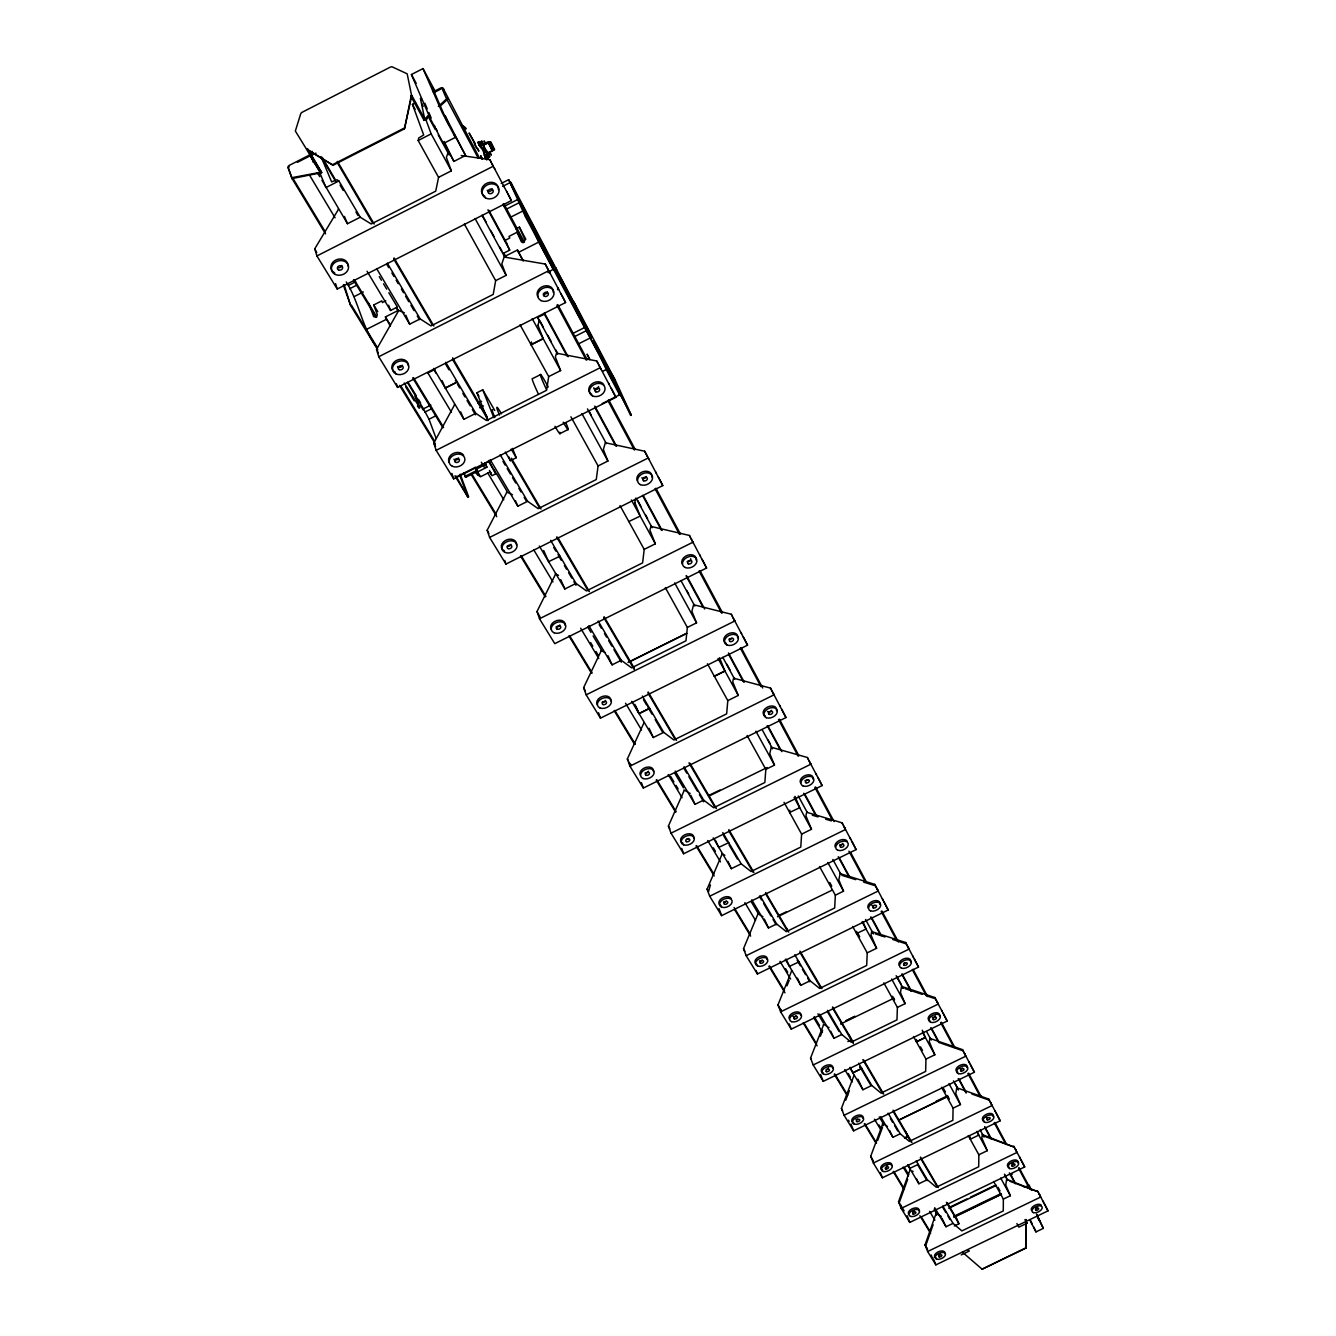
<?xml version="1.0" encoding="UTF-8"?>
<svg xmlns="http://www.w3.org/2000/svg" width="1336" height="1336" viewBox="0 0 1336 1336"><rect width="100%" height="100%" fill="white"/><g stroke="black" fill="none" stroke-linecap="round" stroke-linejoin="round"><path stroke-width="1.5" d="M962.337 1252.116L982.11 1269.2L1026.031 1248.074L1025.914 1219.467M1026.031 1248.074L1026.048 1219.718M993.633 1181.508L1003.353 1199.093L1003.286 1210.934L961.87 1230.907L953.019 1223.375L942.798 1206.041M968.266 1135.617L978.854 1154.755L978.703 1166.762L936.269 1187.253L927.284 1179.688L916.179 1160.834M970.237 1136.953L970.27 1139.224L978.77 1135.116L977.2 1131.458M941.546 1087.27L953.086 1108.162L952.852 1120.32L909.348 1141.378L900.23 1133.763L888.106 1113.189M913.49 1036.519L925.965 1059.097L925.648 1071.422L881.025 1093.082L871.757 1085.45L858.647 1063.206M922.274 1030.19L925.397 1037.538L916.463 1041.88L916.463 1039.542M883.847 982.895L897.391 1007.411L896.957 1019.886L851.166 1042.18L841.764 1034.515L827.535 1010.367M852.635 926.433L867.231 952.852L866.68 965.477L819.653 988.456L810.1 980.774L794.77 954.756M856.627 933.664L856.743 931.359M819.536 866.563L835.351 895.187L834.683 907.979L786.319 931.66L776.634 923.961L760.034 895.788M784.048 802.351L801.617 834.132L800.782 847.074L751.049 871.523L741.196 863.841L722.759 832.545M789.71 812.622L789.81 810.134M747.125 735.551L765.829 769.386L764.843 782.495L713.641 807.746L703.638 800.08L684.015 766.747M707.445 663.775L727.803 700.615L726.65 713.858L673.878 739.977L663.741 732.345L642.365 696.056M665.328 587.59L687.355 627.436L685.986 640.796L631.577 667.85L621.273 660.285L598.161 621.04M620.021 505.643L644.202 549.38L642.616 562.874L586.437 590.896L576 583.414L550.632 540.362M570.923 416.799L598.094 465.947L596.257 479.557L538.191 508.665L527.62 501.301L500.165 454.691M520.038 324.765L548.695 376.602L546.574 390.296L486.504 420.539L475.8 413.325L445.74 362.306M531.444 342.183L531.043 344.655L543.117 338.559M531.544 342.367L531.144 344.855L543.218 338.76L538.007 325.383M464.36 224.047L495.656 280.644L493.218 294.421L430.977 325.901L420.155 318.886L387.323 263.159M415.546 102.788L412.44 104.375L423.679 134.953L418.719 138.009L418.185 140.514L438.559 177.354L435.736 191.148L371.208 223.997L360.252 217.217L338.893 180.961L336.906 179.742L331.629 181.913L320.957 156.512M404.474 128.824L411.438 94.789L407.179 73.814L392.316 66.917A2.321 1.252 -29 0 0 390.162 67.201L302.32 112.174A2.321 1.252 -30.1 0 0 300.717 113.811L295.339 131.028L306.144 148.597L333.098 165.263L404.474 128.824L411.805 95.457L410.736 95.925L424.096 120.357L429.708 115.731M635.836 498.061L634.901 501.935A2.522 1.703 -28.7 0 0 634.917 502.82M312.14 151.335L310.987 155.11L321.742 172.611L292.066 178.59L287.975 167.468A2.305 1.269 -30.5 0 1 289.595 165.213L309.585 154.993L320.239 172.344L291.549 177.721M539.226 320.707L538.124 324.681A2.705 1.67 -28.8 0 0 538.107 325.566M1044.234 1203.519L1048.025 1210.867L935.851 1264.875L927.652 1251.515L925.03 1244.901L935.868 1214.123A1.837 1.586 -32 0 0 935.868 1213.038L940.694 1216.061A1.837 1.586 -31.9 0 1 941.212 1216.645M926.967 1248.125L927.518 1249.377L925.648 1245.903L933.096 1224.761M904.121 1210.833L899.195 1202.751L907.662 1179.321M1020.854 1159.498L1024.695 1166.946L909.799 1222.407L901.182 1208.379L898.56 1201.682L909.833 1170.419A1.87 1.603 -31.8 0 0 909.833 1169.317M996.289 1113.222L1000.18 1120.804L882.428 1177.784L873.36 1163.021L870.721 1156.258L882.478 1124.511A1.92 1.62 -31.7 0 0 882.495 1123.392L887.471 1126.432M877.618 1140.577L882.461 1127.5M427.854 116.249L426.418 120.073A2.922 1.637 -28.8 0 0 426.368 120.958L431.161 133.884L451.368 170.824L438.559 177.354M970.42 1064.542L974.395 1072.24L853.62 1130.824L844.085 1115.276L841.429 1108.446L853.704 1076.198A1.971 1.62 -31.5 0 0 853.721 1075.062M845.755 1100.146L849.362 1090.66M943.183 1013.239L947.207 1021.055L823.26 1081.358L813.206 1064.959L810.568 1058.045L823.377 1025.296A2.021 1.637 -31.4 0 0 823.394 1024.144L826.834 1026.165M820.354 1036.185L822.609 1030.39M914.442 959.114L918.517 967.064L791.246 1029.154L780.625 1011.836L777.986 1004.872L791.38 971.589A2.087 1.653 -31.2 0 0 791.413 970.437M786.954 985.851L789.192 980.307M884.065 901.934L888.206 910L757.412 973.994L746.173 955.691L743.534 948.66L757.579 914.843A2.138 1.67 -31.1 0 0 757.629 913.674L762.956 916.696M708.464 891.897L710.435 884.883M852.702 842.899L856.125 849.596L721.607 915.628L709.7 896.222L707.078 889.141L721.807 854.806A2.204 1.67 -31 0 0 721.857 853.62L724.88 855.29M818.684 778.821L822.108 785.568L683.648 853.754L671.023 833.163L668.418 826.032L683.882 791.163A2.271 1.687 -30.9 0 0 683.965 789.96L688.09 792.181M782.545 710.785L785.985 717.549L643.351 788.056L629.924 766.163L627.352 758.982L643.618 723.578A2.338 1.687 -30.8 0 0 643.718 722.358M744.102 638.391L747.542 645.188L600.465 718.167L586.17 694.837L583.632 687.622L600.783 651.684A2.405 1.687 -30.7 0 0 600.899 650.448L605.175 652.619M703.12 561.237L706.56 568.034L554.774 643.651L539.494 618.768L537.005 611.521L555.125 575.048A2.488 1.687 -30.7 0 0 555.258 573.812L558.498 575.382M659.333 478.806L662.773 485.603L505.943 564.076L489.611 537.439L487.189 530.192L506.361 493.201A2.572 1.67 -30.6 0 0 506.528 491.949L512.423 494.704M612.472 390.563L615.896 397.326L453.672 478.856L436.154 450.315L433.799 443.051L454.156 405.559A2.672 1.67 -30.5 0 0 454.34 404.307M487.991 155.277L488.442 156.512L488.358 155.594M489.444 156.997L487.039 158.884L484.567 153.74A4.693 1.854 62.9 0 0 481.327 147.261L478.622 141.933M490.947 145.323L490.128 143.67L491.13 145.073M482.964 147.511L483.816 147.995M480.743 141.766L482.279 145.223L490.763 141.8L494.604 149.632L486.822 153.991L488.609 157.364M508.031 193.937L511.387 200.567L337.223 289.027L316.916 255.944L314.778 248.763L337.858 210.353A2.872 1.62 -30.4 0 0 338.108 209.084M488.575 153.156L489.928 156.629L488.208 157.564L486.354 153.79L494.153 149.599L491.114 143.486M488.358 152.721C486.488 151.035 478.472 141.733 490.362 142M492.5 151.052L488.074 142.251M492.283 150.617L488.525 142.702L482.279 145.691L480.259 142.117L481.995 141.198M429.223 114.846L424.681 119.021L420.406 98.38L421.608 99.114M438.325 106.479L447.426 98.129L447.911 99.014L440.329 105.978M557.58 289.695L557.813 288.042M463.692 127.404C468.585 131.346 465.462 126.336 461.638 125.517M443.585 142.418L453.923 161.405L465.563 155.46L454.374 134.719L455.309 137.424L443.552 143.42L442.867 142.585L430.392 118.754L411.421 74.515L423.011 68.587L435.352 91.566M433.198 91.85L440.496 88.109A2.321 1.286 -28.5 0 1 443.084 88.226L479.373 157.865M297.377 162.357L310.086 155.861L309.585 154.993M310.486 155.945L316.014 153.122M433.666 92.718L440.98 88.994A2.321 1.286 -28.5 0 1 443.552 89.111M325.533 233.867L292.2 178.807L292.968 178.406L325.216 231.712M448.028 99.231L446.992 99.766L478.355 158.383M332.697 164.595L404.107 128.156M338.893 180.961L325.967 187.558L320.707 174.899A2.922 1.62 -30.3 0 0 320.089 174.348L316.632 173.029M418.185 140.514L431.161 133.884M321.943 180.276L347.494 223.713L360.252 217.217M316.916 255.944L493.168 166.282L489.844 159.669L461.221 155.527M501.234 183.449L508.665 179.675L553.254 264.495M502.637 186.339L510.769 182.297L576.05 306.612L573.211 302.253M355.626 281.762L348.395 285.436C359.751 305.493 362.858 329.508 377.42 348.028M504.073 206.379L518.685 199.047M349.581 288.793L356.846 285.102M507.346 208.7L520.121 202.22M354.307 296.542L363.342 291.949M511.621 216.699L524.363 210.236M377.804 349.898L350.65 305.543L344.103 284.635M573.912 301.903L615.378 380.443L631.327 415.179L525.482 216.833L526.234 216.449L510.769 182.297M515.93 228.907L519.37 227.153L525.833 239.278M368.87 303.489L373.562 316.365A2.071 1.236 -30.7 0 0 375.817 316.599A2.071 1.236 -30.7 0 0 377.236 314.494L373.746 304.959L381.795 300.867L382.413 302.571L385.837 300.834M522.677 242.618L517.132 232.247L509.033 236.355L509.751 238.008L504.607 240.614M367.049 271.258L390.513 310.47L396.491 307.514L398.495 310.887M523.061 260.386L517.466 250.016L505.108 256.261L503.755 253.139L509.684 250.149L506.695 243.336M390.346 326.101L385.403 316.933L397.694 310.704L396.491 307.514M366.131 329.575L386.288 319.371M523.178 261.021L518.502 252.37L538.792 242.083L530.158 223.045M376.635 268.586L409.668 324.18L420.155 318.886M495.656 280.644L506.177 275.333L501.969 264.294A2.772 1.67 -28.8 0 1 501.985 263.409L504.307 256.579A2.772 1.653 -28.7 0 0 505.292 257.23L545.272 264.06L565.562 302.554L397.577 387.423L378.756 356.729L376.485 349.498L398.128 311.538A2.772 1.653 -30.4 0 0 398.345 310.269L404.441 312.824M378.756 356.729L548.662 270.757L545.272 264.06M555.96 267.918L557.513 273.212M548.044 272.678L553.171 269.137M427.854 372.861L434.634 369.671M417.467 406.161L419.12 408.098L415.596 395.924L419.821 407.747L404.257 382.998M445.239 387.958L457.263 381.879M430.877 405.075L423.462 408.816L429.006 419.253L436.104 438.358M573.962 332.898L584.4 327.637M424.714 412.206L432.146 408.449M575.449 336.171L585.903 330.911M487.974 420.656L476.919 392.751L482.747 389.811L494.754 410.469M429.006 419.253L436.421 415.513M578.471 343.903L591.497 337.323M540.663 374.548L532.48 378.672A30.862 1.653 63.3 0 0 538.224 393.702M479.707 407.764L483.398 405.894M433.615 368.435L463.909 419.32L475.8 413.325M548.695 376.602L560.619 370.59L555.492 357.38A2.672 1.687 -28.7 0 1 555.492 356.495L556.678 352.721A2.672 1.67 -28.7 0 0 557.646 353.389L596.758 360.987L597.943 363.225M436.154 450.315L600.181 367.734L596.758 360.987M602.72 371.308L606.243 369.538L599.964 355.81M615.378 380.443L607.129 366.481M475.365 467.333L456.294 476.919L455.993 476.134L467.984 497.192L454.941 475.9M602.185 403.589L619.62 394.821L619.269 394.053M463.792 473.094L465.613 477.336L474.681 472.777L476.418 473.144L477.587 472.56L476.384 469.12L485.803 464.394L486.905 467.233L477.47 471.975L480.392 476.818L489.811 472.076L491.965 475.7L495.923 473.729L488.625 460.486M465.028 476.384L476.434 470.639L475.182 467.366M478.422 473.929C482.446 477.52 474.931 474.798 478.422 473.929L477.57 471.391M559.834 433.682L568.017 429.574M505.342 452.052L510.385 460.67L516.23 457.73L512.49 448.428M490.212 459.701L517.834 506.194L527.62 501.301M598.094 465.947L607.897 461.037L603.521 449.898A2.588 1.687 -28.7 0 1 603.505 449.013L605.458 442.3A2.588 1.687 -28.7 0 0 606.427 442.984L644.687 451.234L662.773 485.603M489.611 537.439L648.127 458.014L644.687 451.234M548.628 561.654L559.968 556.193L557.964 554.69M628.822 521.558L640.195 516.08L634.834 502.653M539.327 546.023L564.877 588.976L576 583.414M644.202 549.38L655.358 543.802L650.064 530.542A2.505 1.703 -28.7 0 1 650.031 529.657L651.033 525.966A2.505 1.687 -28.6 0 0 651.985 526.651L689.426 535.452L690.462 537.406M539.494 618.768L692.866 542.249L689.426 535.452M588.842 625.699L612.105 664.844L621.273 660.285M687.355 627.436L696.557 622.86L692.065 611.738A2.421 1.703 -28.7 0 1 692.015 610.853L693.701 604.273A2.421 1.687 -28.6 0 0 694.636 604.991L731.276 614.243L732.245 616.08M628.004 662.422L686.604 633.297M629.907 661.654L686.687 633.448M586.17 694.837L734.716 621.04L731.276 614.243M649.563 708.28L639.009 713.524L634.817 704.272M714.292 676.183L724.897 670.923M714.376 676.333L724.964 671.073L719.519 657.713M631.744 701.333L653.287 737.522L663.741 732.345M727.803 700.615L738.29 695.438L732.896 682.245A2.338 1.703 -28.6 0 1 732.846 681.36L733.715 677.753A2.338 1.687 -28.5 0 0 734.65 678.454L770.505 688.107L771.406 689.827M629.924 766.163L773.945 694.887L773.46 693.584M708.748 795.438L720.054 790.027M708.999 796.056L767.098 767.549M675.248 771.089L695.004 804.339L703.638 800.08M765.829 769.386L774.479 765.127L769.953 754.088A2.271 1.687 -28.6 0 1 769.887 753.237L771.34 746.807A2.271 1.687 -28.5 0 0 772.241 747.525L807.345 757.495L808.213 759.115M671.023 833.163L810.785 764.242L807.345 757.495M718.701 847.425L728.721 842.649M789.643 812.488L799.696 807.695L794.987 796.356M713.24 837.872L731.343 868.684L741.196 863.841M801.617 834.132L811.486 829.272L806.076 816.212A2.204 1.687 -28.5 0 1 806.009 815.361L806.76 811.837A2.204 1.687 -28.4 0 0 807.662 812.555L842.031 822.809L842.849 824.329M709.7 896.222L845.454 829.522L842.031 822.809M779.055 915.277L786.403 911.82M777.485 916.78L832.211 890.093M751.767 899.846L768.467 927.969L776.634 923.961M835.351 895.187L843.534 891.179L838.991 880.29A2.154 1.67 -28.5 0 1 838.924 879.439L840.177 873.176A2.138 1.67 -28.3 0 0 841.062 873.894L874.729 884.365L875.497 885.801L863.624 882.111M746.173 955.691L878.153 891.045L874.729 884.365M789.476 966.362L798.961 961.87L797.158 960.367M856.56 933.547L866.062 929.038L862.906 921.556M785.317 959.365L800.765 985.333L810.1 980.774M867.231 952.852L876.583 948.276L871.172 935.417A2.087 1.67 -28.4 0 1 871.089 934.582L871.74 931.142A2.087 1.653 -28.3 0 0 872.625 931.86L905.624 942.515L906.342 943.884L892.765 939.492M780.625 1011.836L909.014 949.144L905.624 942.515M845.805 1020.804L854.973 1016.329L845.872 1020.904M840.561 1024.061L893.801 998.242M819.703 1014.174L834.031 1038.272L841.764 1034.515M897.391 1007.411L905.14 1003.637L900.614 992.932A2.037 1.653 -28.4 0 1 900.531 992.097L901.633 986.001A2.037 1.653 -28.2 0 0 902.485 986.72L934.833 997.524L935.517 998.81L925.998 995.637M847.859 1041.579L851.316 1040.043L849.111 1035.049M813.206 1064.959L938.189 1004.104L934.833 997.524M850.28 1067.397L852.852 1072.825L861.703 1068.382L860.017 1066.996M916.396 1041.779L925.347 1037.437M852.852 1072.825L861.77 1068.483L860.083 1067.097L870.538 1084.832M849.713 1067.547L862.922 1089.742L871.757 1085.45M925.965 1059.097L934.833 1054.789L929.472 1042.163A1.971 1.637 -28.2 0 1 929.372 1041.345L929.956 1037.988A1.971 1.637 -28.1 0 0 930.791 1038.707L962.505 1049.645L963.156 1050.847L940.778 1043.132M844.085 1115.276L965.845 1056.158L962.505 1049.645M936.152 1101.231L947.358 1095.921M899.262 1119.818L947.558 1096.405M899.312 1119.919L947.625 1096.505M880.691 1116.779L892.899 1137.32L900.23 1133.763M953.086 1108.162L960.45 1104.588L955.958 1094.084A1.92 1.62 -28.2 0 1 955.875 1093.265L956.827 1087.337A1.92 1.62 -28 0 0 957.662 1088.055L988.774 1099.077L989.375 1100.229L971.89 1094.034M904.555 1137.971L907.779 1136.418L905.658 1131.609M904.606 1138.072L907.829 1136.502M873.36 1163.021L992.08 1105.54L988.774 1099.077M909.732 1168.399L918.266 1164.374M907.678 1164.942L918.867 1183.746L927.284 1179.688M978.854 1154.755L987.287 1150.68L981.977 1138.289A1.887 1.603 -28 0 1 981.877 1137.487L982.377 1134.231A1.87 1.603 -27.9 0 0 983.196 1134.949L1014.291 1147.14L985.701 1136.736M901.182 1208.379L1016.997 1152.434L1013.707 1146.037M950.414 1206.842L966.947 1198.976M970.554 1197.123L994.402 1185.717M948.844 1208.295L996.439 1185.316M953.737 1216.378L1001.082 1193.532M953.987 1216.946L1001.349 1194.1M954.138 1217.179L1001.482 1194.351M1024.228 1187.236L1029.004 1185.466M934.716 1207.711L946.022 1226.749L953.019 1223.375M1003.353 1199.093L1010.367 1195.72L1005.941 1185.416A1.837 1.603 -28 0 1 1005.841 1184.631L1006.676 1178.87A1.837 1.586 -27.8 0 0 1007.494 1179.571L1037.988 1191.762M954.322 1225.964L958.931 1223.743L956.843 1219.033M927.652 1251.515L1040.677 1197.039L1037.437 1190.71M961.219 1254.921L969.301 1251.014L967.715 1249.661M1025.48 1219.768L1026.983 1223.258L1018.867 1227.149L1016.896 1223.576M1030.039 1220.419L1035.985 1231.909L1043.332 1228.368L1036.853 1214.357M1025.898 1247.824L982.11 1269.2M478.054 142.234L481.778 141.432M477.787 402.904L481.578 401.284M979.639 1095.77L981.125 1095.871M484.05 144.405L481.595 141.399M485.703 157.882L484.317 155.11L486.671 159.685M485.552 155.928L486.738 159.719M477.971 142.267L480.743 147.561A4.693 1.854 62.9 0 1 483.916 153.874L484.751 155.627M492.784 148.379L492.166 146.76L492.116 148.329M1028.77 1185.032L1029.438 1185.95M812.305 815.21L818.033 816.914M825.665 819.185L831.393 820.905M841.83 875.33L855.691 879.639M875.297 933.847L885 936.97M905.09 988.64L922.207 994.351M1009.933 1181.308L1036.118 1191.061M333.098 165.263L306.529 149.265L320.74 173.196M455.325 380.593L457.38 382.079L445.356 388.141L442.049 380.576M647.71 706.911L649.647 708.431L639.092 713.658L635.736 706.26M481.828 142.718L481.678 143.737M1043.332 1228.368L1038.122 1217.881M1028.336 1185.583L1030.073 1189.007M455.309 137.424L442.249 112.708L423.011 68.587M485.686 157.665L485.102 156.746M478.689 144.071L480.008 146.542M484.851 156.162L485.385 157.381M483.749 147.995C485.185 146.659 482.714 149.715 483.582 147.561M474.931 144.338C472.443 140.697 478.522 151.836 476.785 147.845M351.385 305.159L377.136 347.243M400.783 385.87L434.534 441.047M399.531 385.403L435.386 443.953M314.778 248.763L316.699 252.571M433.799 443.051L435.553 446.541M487.189 530.192L488.859 533.515M537.005 611.521L540.345 617.549M583.632 687.622L585.168 690.695M627.352 758.982L628.354 760.635M668.418 826.032L669.854 828.888M707.078 889.141L707.98 890.611M743.534 948.66L744.87 951.315M777.986 1004.872L781.059 1010.383L780.508 1009.064M810.568 1058.045L811.319 1059.298M841.429 1108.446L842.632 1110.867M870.721 1156.258L873.427 1161.101M898.56 1201.682L899.195 1202.751M925.03 1244.901L925.648 1245.903M628.822 761.938L631.11 765.662L630.559 764.309M414.895 396.274L418.118 401.551M420.255 405.075L423.462 410.352M405.693 386.856L414.26 400.9M408.783 383.482L416.314 395.873M418.469 399.414L420.623 402.971M346.258 281.929L348.412 285.52M407.33 382.296L423.495 408.899M354.24 279.675L376.819 316.999M413.475 377.587L443.602 427.403M471.591 473.645L496.341 514.56M521.19 555.642L545.923 596.507M569.57 635.602L592.149 672.926M614.827 710.385L635.251 744.169M656.778 779.723L676.133 811.72M696.607 845.571L713.741 873.894M734.082 907.511L750.147 934.064M769.486 966.012L784.466 990.778M803.721 1022.608L816.563 1043.833M834.816 1074.01L847.659 1095.236M864.776 1123.543L876.55 1142.998M893.717 1171.355L904.388 1189.007M921.473 1217.23L930.006 1231.341M353.489 280.059L376.084 317.367M412.757 377.954L442.901 427.754M470.907 473.996L496.741 516.681M520.522 555.976L545.255 596.841M568.919 635.936L591.514 673.244M614.193 710.702L634.633 744.469M656.16 780.024L675.532 812.021M696.023 845.872L714.226 875.948M734.583 909.565L750.648 936.102M768.918 966.295L784.983 992.815M803.17 1022.875L817.098 1045.871M834.282 1074.261L847.124 1095.487M864.258 1123.793L876.049 1143.249M893.199 1171.605L903.887 1189.24M919.903 1215.71L930.591 1233.345M476.384 469.12L477.987 471.792M476.434 470.639L477.587 472.56M373.746 304.959L377.787 311.672M385.403 316.933L390.463 325.349M590.646 642.599L592.766 646.156M595.973 651.517L598.094 655.074M670.672 776.483L673.878 781.827M675.999 785.384L678.137 788.958M713.324 847.842L715.461 851.383M785.568 968.683L787.689 972.224M814.225 1016.596L819.519 1025.48M848.243 1073.509L850.364 1077.05M879.021 1124.995L881.142 1128.553M904.505 1167.647L908.747 1174.728M309.468 175.016L335.052 217.785M427.954 373.045L451.451 412.29M481.344 462.256L484.55 467.6M487.757 472.961L503.755 499.714M533.749 549.831L552.954 581.911M580.676 628.254L598.795 658.548M625.549 703.237L641.547 729.974M668.217 774.546L682.078 797.709M707.729 840.578L720.471 861.87M744.887 902.668L755.508 920.42M779.99 961.319L790.595 979.054M813.925 1018.065L822.425 1032.244M844.753 1069.568L852.184 1081.993M874.462 1119.217L880.841 1129.872M903.153 1167.146L908.447 1175.997M929.605 1211.368L934.899 1220.202M495.923 473.729L488.692 461.588L484.734 463.575L486.905 467.233M489.427 470.439L490.863 472.86M307.531 148.663L321.742 172.611M317.684 173.146L319.805 176.719M379.29 276.669L381.411 280.243M383.532 283.816L386.722 289.161M388.843 292.734L397.343 307.013M496.307 473.311L506.928 491.164M587.773 627.018L590.963 632.379M593.084 635.953L601.584 650.231M674.947 773.527L683.447 787.806M751.3 901.817L758.698 914.258M817.933 1013.807L823.21 1022.691M879.272 1116.896L883.497 1123.993M934.181 1209.163L937.338 1214.474M340.079 185.136L343.252 190.514M355.944 212.023L358.048 215.614M386.605 264.027L388.709 267.618M391.882 272.995L394.003 276.585M396.124 280.176L398.228 283.75M401.401 289.144L403.522 292.718M405.626 296.308L408.799 301.685M410.92 305.276L414.093 310.653M417.266 316.031L419.37 319.621M445.806 364.444L448.98 369.838M457.547 384.367L459.667 387.941M462.84 393.335L464.945 396.909M467.066 400.499L470.239 405.877M472.343 409.467L475.516 414.845M503.004 461.454L505.125 465.045M507.229 468.635L510.402 474.013M512.523 477.587L515.696 482.981M518.852 488.358L520.973 491.932M524.146 497.309L526.25 500.9M553.739 547.51L555.86 551.1M559.116 556.644L561.237 560.218M564.393 565.579L566.497 569.169M568.618 572.743L571.775 578.104M573.895 581.678L576 585.268M599.196 624.613L601.317 628.204M604.473 633.565L606.577 637.138M608.698 640.712L611.855 646.09M613.959 649.663L621.357 662.188M643.501 699.747L646.657 705.124M648.862 708.832L652.018 714.209M655.174 719.57L662.556 732.078M683.631 767.833L686.804 773.193M688.908 776.767L697.342 791.079M699.446 794.653L703.671 801.8M723.695 835.768L726.851 841.129M729.022 844.803L737.405 859.031M759.416 896.372L761.52 899.913M763.607 903.47L770.955 915.928M773.043 919.469L776.183 924.813M798.26 962.254L800.364 965.811M802.452 969.351L805.591 974.679M807.679 978.236L809.783 981.776M827.568 1011.953L839.091 1031.492M890.427 1118.549L892.515 1122.106M894.602 1125.647L897.742 1130.974M917.665 1164.775L927.05 1180.69M942.698 1207.21L945.821 1212.52M947.909 1216.061L949.996 1219.601M322.26 157.431L334.952 178.991M322.009 158.283L335.72 181.512M476.919 392.751L478.923 396.191M337.49 161.439L374.163 224.064M394.02 257.915L433.883 326.051M452.62 357.864L487.256 417.016M511.387 458.231L541.03 509.033M557.663 537.256L589.376 591.614M604.072 616.698L634.233 668.05M648.16 691.948L676.5 740.361M689.96 763.223L716.413 808.514M728.838 829.606L753.921 872.458M765.611 892.548L788.741 932.077M799.98 951.132L821.941 988.623M832.595 1006.927L853.353 1042.297M863.824 1060.149L883.697 1094.101M893.099 1110.166L911.97 1142.397M920.521 1157.093L938.306 1187.504M947.458 1202.985L957.094 1219.584M337.039 162.24L372.694 223.112M393.669 258.917L432.463 325.132M452.503 359.351L488.225 420.306M511.337 459.734L539.694 508.148M556.578 536.989L588.074 590.729M603.822 617.599L634.249 669.553M647.977 692.983L675.298 739.593M688.942 762.889L715.194 807.712M728.871 831.059L752.919 872.107M765.478 893.517L787.438 930.992M800.047 952.518L820.939 988.206M832.445 1007.828L853.403 1043.6M862.822 1059.665L882.678 1093.583M893.133 1111.418L910.968 1141.846M920.354 1157.861L937.037 1186.351M946.422 1202.367L958.931 1223.743M511.187 449.113L516.23 457.73M433.599 89.562L432.179 87.207L446.742 120.724L449.23 125.333L445.072 115.714L465.563 155.46M484.851 463.058L485.669 464.811L484.667 462.991M829.756 882.495L831.744 886.102M857.729 933.163L859.716 936.77M892.582 996.272L894.569 999.879M920.504 1046.856L922.491 1050.463M943.383 1088.289L945.37 1091.896M947.358 1095.503L949.345 1099.111M998.059 1187.32L1000.029 1190.91M532.212 318.619L560.619 370.59M631.377 499.965L655.358 543.802M718.083 658.481L738.29 695.438M794.068 797.408L811.486 829.272M862.104 921.807L876.583 948.276M922.458 1032.16L934.833 1054.789M976.783 1131.492L987.287 1150.68M1025.013 1219.668L1026.983 1223.258M412.44 104.375L415.145 109.302M475.098 218.586L506.177 275.333M581.911 413.592L607.897 461.037M674.68 582.93L696.557 622.86M755.909 731.21L774.479 765.127M827.836 862.505L843.534 891.179M891.68 979.071L905.14 1003.637M948.977 1083.663L960.45 1104.588M1000.714 1178.085L1010.367 1195.72M475.015 143.503L469.103 132.999L474.848 143.553M482.714 215.881L486.053 221.893M490.646 230.46L493.969 236.439M499.915 247.36L501.902 250.984M539.928 320.84L543.385 327.303M547.81 335.319L551.334 341.916M555.709 349.815L557.68 353.439M589.109 411.271L591.096 414.928M637.823 500.616L640.862 506.344M645.605 514.945L647.559 518.518M686.754 590.495L688.741 594.153M726.851 664.159L730.308 670.605M768.05 739.91L770.037 743.567M897.759 978.136L900.932 983.88M955.123 1083.496L957.11 1087.12M1004.488 1174.16L1006.459 1177.767M428.288 116.683L435.252 129.458M438.225 134.936L449.163 154.993M481.962 215.213L504.824 257.197M537.723 317.601L557.613 354.123M587.456 408.899L606.344 443.602M636.27 498.545L652.168 527.72M680.959 580.592L694.87 606.126M722.759 657.312L734.666 679.206M762.472 730.258L772.408 748.494M798.277 795.989L807.161 812.305M832.862 859.482L840.761 873.995M865.528 919.469L873.427 933.964M896.139 975.664L903.053 988.356M926.8 1031.96L930.741 1039.208M953.453 1080.908L958.396 1089.976M980.14 1129.905L984.081 1137.136M1004.755 1175.079L1007.711 1180.506A1.837 1.586 -27.8 0 1 1007.244 1179.905M411.805 95.457L425.165 119.906M475.382 145.14L476.368 146.993M411.421 74.515L416.197 83.333M444.12 141.466L453.923 161.405M503.755 253.139L505.643 256.596M488.926 210.387L506.711 243.252M544.37 312.841L568.117 356.712M594.821 406.077L616.581 446.291M643.384 495.806L662.155 530.492M686.871 576.15L704.656 609.016M728.454 652.987L744.269 682.212M768 726.049L781.827 751.634M804.589 793.684L816.396 815.511M839.025 857.328L849.863 877.318M871.556 917.431L881.393 935.601M902.034 973.744L910.885 990.11M931.593 1028.369L939.458 1042.915M959.131 1079.254L966.028 1091.98M984.732 1126.549L991.596 1139.241M1010.233 1173.676L1015.143 1182.727M487.924 209.852L509.701 250.066M567.199 356.278L544.42 314.21L537.623 317.4L539.343 320.89M594.921 407.48L615.712 445.873M642.533 495.405L661.32 530.091M686.036 575.749L702.836 606.794M728.621 654.406L743.451 681.794M767.181 725.615L780.024 749.362M803.804 793.267L815.611 815.06M838.223 856.844L849.045 876.833M870.755 916.913L880.574 935.066M902.201 974.996L911.052 991.329M930.758 1027.735L938.623 1042.264M958.279 1078.57L966.145 1093.082M984.832 1127.634L990.711 1138.489M1009.331 1172.874L1015.21 1183.729M477.603 148.947L478.856 151.185L477.587 148.379M503.856 203.69L524.413 242.167M557.83 304.658L587.239 359.685M608.798 400.032L635.268 449.547M655.926 488.208L680.408 533.999M699.98 570.622L722.492 612.756M741.163 647.693L762.706 687.99M779.356 719.119L798.928 755.759M815.611 786.971L834.115 821.59M850.681 852.568L866.262 881.727M881.91 911.002L898.46 941.963M913.056 969.268L927.652 996.589M941.329 1022.19L954.956 1047.675M968.583 1073.175L981.242 1096.856M994.886 1122.39L1006.542 1144.184M1019.151 1167.798L1029.839 1187.771M502.854 204.191L523.428 242.668M556.861 305.142L586.287 360.152M607.863 400.499L634.35 449.998M655.024 488.659L679.523 534.433M699.112 571.056L721.64 613.174M740.328 648.11L760.902 686.57M778.537 719.519L798.126 756.143M814.81 787.355L832.361 820.154M848.928 851.132L865.511 882.111M881.159 911.369L896.74 940.494M912.321 969.635L925.965 995.12M940.627 1022.524L953.286 1046.205M967.899 1073.509L979.589 1095.37M994.218 1122.724L1005.874 1144.501M1018.5 1168.115L1029.188 1188.088M589.961 359.518L587.088 354.123L589.527 359.518M489.844 159.669L491.214 162.274M491.815 163.476L511.387 200.567M598.561 364.461L615.896 397.326M691.079 538.642L706.56 568.034M732.863 617.315L747.542 645.188M772.041 691.063L785.985 717.549M808.831 760.334L822.108 785.568M843.467 825.548L856.125 849.596M876.115 887.02L888.206 910M906.96 945.086L918.517 967.064M936.118 999.996L947.207 1021.055M963.757 1052.033L974.395 1072.24M989.976 1101.398L1000.18 1120.804M1014.892 1148.292L1024.695 1166.946M1038.573 1192.914L1048.025 1210.867M555.175 267.701L581.327 317.216M583.264 320.89L591.982 337.39M593.919 341.064L614.66 380.727L613.291 377.737M510.035 182.665L526.351 213.576M531.144 222.644L539.777 238.977M541.681 242.601L546.524 251.769M548.461 255.443L554.273 266.432M574.129 304.007L585.251 325.065M586.187 326.819L591.898 337.641M593.802 341.248L605.225 362.891M573.194 302.955L557.813 273.83M526.234 216.449L631.327 415.179M538.792 242.083L553.521 269.905M606.243 369.538L619.62 394.821M435.77 128.39L437.256 130.778M1032.143 1224.16L1030.774 1221.421M1039.107 1219.885L1039.658 1220.904L1036.552 1214.274M851.917 841.396L852.535 842.615M817.832 777.235L818.45 778.454M781.644 709.099L782.278 710.318M770.505 688.107L773.945 694.887M743.15 636.604L743.768 637.84M702.101 559.316L702.719 560.552M658.247 476.768L658.865 477.987M611.303 388.375L611.921 389.594M562.155 295.857L565.562 302.554M560.903 293.486L561.521 294.705M478.154 142.919L479.357 145.123L478.789 144.288M506.695 191.399L507.296 192.601M483.014 145.056L486.504 151.97M477.336 471.307L478.288 472.927L476.919 470.806M476.167 471.892L477.253 474.514M1037.404 1216.862L1038.857 1219.851M421.675 103.44L423.145 106.479M942.014 1218.332L946.022 1226.749M1042.998 1201.114L1043.6 1202.35M1039.241 1194.017L1039.825 1195.252M1019.568 1156.959L1020.153 1158.212M1015.61 1149.511L1016.195 1150.764M994.919 1110.567L995.52 1111.836M990.761 1102.734L991.362 1104.004M1029.204 1185.516L1031.509 1190.359M968.984 1061.753L969.602 1063.022M964.609 1053.486L965.21 1054.772M916.396 1178.552L918.867 1183.746M908.079 1164.908L909.783 1168.482M889.642 1130.456L892.899 1137.32M941.663 1010.3L942.281 1011.586M937.054 1001.599L937.655 1002.885M912.839 956.008L913.457 957.311M857.912 1079.121L862.922 1089.742M907.962 946.823L908.563 948.126M882.378 898.644L882.996 899.963M877.218 888.924L877.819 890.244M830.741 1031.275L834.031 1038.272M1030.123 1219.685L1032.21 1224.177M850.13 837.939L850.748 839.242M844.653 827.635L845.27 828.955M815.945 773.561L816.563 774.88M810.134 762.639L810.752 763.958M779.639 705.191L780.257 706.527M797.408 978.119L800.765 985.333M786.119 959.131L789.543 966.479M740.996 632.462L741.614 633.782M734.433 620.071L735.05 621.407M764.342 919.085L768.467 927.969M1033.93 1227.199L1035.985 1231.909M699.813 554.908L700.431 556.244M692.799 541.698L693.417 543.017M727.986 861.369L731.343 868.684M615.529 382.63L630.642 415.529M434.367 125.467L434.951 126.736M715.395 840.21L718.768 847.542M655.809 472.042L656.427 473.378M648.294 457.914L648.912 459.233M586.153 326.752L587.64 330.025M690.879 795.337L695.004 804.339M608.682 383.315L609.283 384.634M600.632 368.151L601.233 369.488M649.096 728.287L653.287 737.522M558.097 288.058L558.698 289.394M508.665 179.675L525.482 216.833M549.447 271.776L550.048 273.095M608.014 655.759L612.105 664.844M503.655 185.554L504.24 186.873M494.337 168.002L494.921 169.305M519.37 227.153L524.948 239.628A2.071 1.236 -28.4 0 1 523.595 241.699A2.071 1.236 -28.4 0 1 521.24 241.499L517.132 232.247M560.753 579.69L564.877 588.976M543.685 550.532L548.712 561.821M517.466 250.016L518.502 252.37M515.429 500.75L517.834 506.194M442.634 89.863L446.257 98.112M460.686 411.922L463.909 419.32M931.175 1254.988L931.71 1256.241M786.336 927.819L787.906 931.442M900.598 1205.072L901.149 1206.341M424.865 103.256L427.236 108.817M428.823 112.525L431.194 118.069M405.827 315.196L409.668 324.18M848.594 1120.186L849.145 1121.472M344.438 216.449L347.494 223.713M482.747 389.811L493.869 417.684M508.899 456.945L510.385 460.67M933.881 1259.931L935.851 1264.875M932.612 1257.293L933.096 1258.479M907.161 1215.743L909.799 1222.407M880.441 1172.724L882.428 1177.784M850.965 1124.01L853.62 1130.824M820.621 1074.478L823.26 1081.358M789.259 1023.944L791.246 1029.154M464.36 474.046L465.613 477.336M756.092 970.487L757.412 973.994M460.168 474.213L468.669 496.842M460.185 476.451L467.984 497.192M451.368 170.824L446.508 157.832A2.889 1.637 -28.8 0 1 446.541 156.947L447.944 153.122A2.872 1.637 -28.8 0 0 448.946 153.757M718.985 908.563L721.607 915.628M388.642 305.259L390.596 310.503M681.694 848.41L683.648 853.754M641.414 782.679L643.351 788.056M343.352 285.002L350.65 305.543M598.561 712.756L600.465 718.167M292.2 178.807L288.493 168.336A2.305 1.269 -30.5 0 1 289.144 166.749M504.724 560.435L505.943 564.076M434.517 369.488L435.703 372.994M451.885 473.412L453.672 478.856M396.425 383.799L397.577 387.423M377.921 351.819L378.322 353.138M311.355 156.028L313.375 162.541M335.586 283.633L337.223 289.027M423.312 116.566L424.096 120.357M565.863 422.777A30.878 1.553 63.3 0 1 563.224 422.176M546.491 389.544A30.878 1.553 63.3 0 1 540.395 374.481A30.878 1.553 63.3 0 1 548.244 387.022M559.817 432.229A30.862 1.653 63.3 0 1 554.974 426.318M499.53 415.079A21.092 1.47 63.2 0 1 501.451 413.776M494.838 417.45A21.092 1.52 63.1 0 1 492.75 409.985M443.135 88.894A2.321 1.286 -28.5 0 1 443.669 89.345M421.458 99.866A2.305 1.286 -28.8 0 1 420.706 99.95M484.951 196.442A8.701 7.281 -24 0 1 482.313 187.441A8.701 7.281 -24 0 1 492.283 182.364A8.701 7.281 -24 0 1 498.378 189.612M395.406 372.293A8.383 6.697 -18.7 0 1 392.617 364.144A8.383 6.697 -18.7 0 1 402.169 359.317A8.383 6.697 -18.7 0 1 408.265 365.797M334.651 272.828A8.701 7.214 -17.1 0 1 331.579 264.077A8.701 7.214 -17.1 0 1 341.498 259.034A8.701 7.214 -17.1 0 1 347.995 266.048M537.74 296.575A8.383 6.747 -24.2 0 1 544.053 286.054A8.383 6.747 -24.2 0 1 553.271 292.484M341.782 265.446A2.689 2.221 -17.1 0 1 337.674 267.534M492.199 188.994A2.689 2.238 -24 0 1 487.206 190.263M402.303 365.246A2.588 2.071 -18.7 0 1 397.493 366.515M547.359 291.916A2.588 2.087 -24.2 0 1 543.368 293.937M591.781 394.32A8.083 6.279 -24.4 0 1 591.798 384A8.083 6.279 -24.4 0 1 603.772 384.785M504.407 550.783A7.799 5.812 -20.6 0 1 502.102 543.668A7.799 5.812 -20.6 0 1 511.02 539.21A7.799 5.812 -20.6 0 1 516.414 544.771M449.247 462.506A8.066 6.229 -19.8 0 1 453.155 453.522A8.066 6.229 -19.8 0 1 463.592 455.292M637.372 480.96A7.816 5.845 -24.5 0 1 643.468 471.558A7.816 5.845 -24.5 0 1 651.768 477.019M458.532 457.964A2.488 1.92 -19.8 0 1 453.906 459.2M598.411 386.505A2.488 1.937 -24.4 0 1 596.507 389.561A2.488 1.937 -24.4 0 1 593.802 387.741M510.903 544.32A2.405 1.787 -20.6 0 1 507.196 546.173M646.273 476.535A2.405 1.804 -24.5 0 1 641.848 477.754M682.228 563.959A7.548 5.461 -24.6 0 1 688.224 555.041A7.548 5.461 -24.6 0 1 696.106 560.085M597.242 704.64A7.281 5.093 -21.7 0 1 602.853 696.323A7.281 5.093 -21.7 0 1 610.702 700.799M551.183 629.289A7.532 5.428 -21.2 0 1 556.878 620.539A7.532 5.428 -21.2 0 1 565.128 625.382M726.283 643.418A7.298 5.127 -24.6 0 1 724.663 636.988A7.298 5.127 -24.6 0 1 733.08 632.796A7.298 5.127 -24.6 0 1 737.589 637.806M559.801 624.947A2.321 1.67 -21.2 0 1 556.227 626.734M690.695 558.765A2.321 1.687 -24.6 0 1 687.205 561.437M605.559 700.415A2.255 1.57 -21.7 0 1 602.102 702.135M732.011 638.274A2.255 1.586 -24.6 0 1 728.988 639.126M765.528 716.113A7.081 4.81 -24.7 0 1 764.042 710.051A7.081 4.81 -24.7 0 1 772.208 706.009A7.081 4.81 -24.7 0 1 776.5 710.685M683.013 843.233A6.847 4.492 -22.4 0 1 681.393 837.672A6.847 4.492 -22.4 0 1 689.276 833.781A6.847 4.492 -22.4 0 1 693.618 838.023M640.428 775.314A7.064 4.776 -22.1 0 1 645.956 767.398A7.064 4.776 -22.1 0 1 653.438 771.54M800.498 782.829A6.864 4.526 -24.7 0 1 806.176 775.164A6.864 4.526 -24.7 0 1 813.039 779.172M648.478 771.189A2.171 1.47 -22.1 0 1 645.121 772.859M771.557 710.318A2.188 1.486 -24.7 0 1 767.549 711.47M688.391 838.474A2.104 1.386 -22.4 0 1 686.504 839.392M807.812 779.606A2.121 1.386 -24.7 0 1 804.973 780.441M772.425 748.728A2.271 1.687 -28.5 0 1 772.208 748.41M689.476 792.933A2.271 1.687 -30.8 0 1 690.061 793.534M835.301 847.224A6.663 4.258 -24.7 0 1 839.259 840.528A6.663 4.258 -24.7 0 1 847.258 841.363M757.095 964.525A6.463 4.008 -22.8 0 1 755.725 959.549A6.463 4.008 -22.8 0 1 763.173 955.891A6.463 4.008 -22.8 0 1 767.098 959.632M721.139 905.658A6.647 4.242 -22.6 0 1 721.49 898.543A6.647 4.242 -22.6 0 1 731.126 898.393M868.116 907.946A6.48 4.025 -24.7 0 1 873.577 900.948A6.48 4.025 -24.7 0 1 879.906 904.422M726.366 901.048A2.054 1.303 -22.6 0 1 723.611 901.867M842.816 843.317A2.054 1.319 -24.7 0 1 839.626 844.87M762.171 960.066A1.987 1.236 -22.8 0 1 759.499 960.868M874.145 905.424A1.987 1.236 -24.7 0 1 871.773 905.207M957.745 1072.14A5.962 3.407 -24.7 0 1 956.877 1067.748A5.962 3.407 -24.7 0 1 963.79 1064.408A5.962 3.407 -24.7 0 1 967.013 1067.631M882.562 1169.969A5.795 3.223 -23.4 0 1 881.576 1165.894A5.795 3.223 -23.4 0 1 888.273 1162.654A5.795 3.223 -23.4 0 1 891.58 1165.61M853.654 1122.641A5.945 3.39 -23.3 0 1 852.602 1118.366A5.945 3.39 -23.3 0 1 859.465 1115.042A5.945 3.39 -23.3 0 1 862.906 1118.165M984.048 1120.854A5.812 3.24 -24.7 0 1 983.263 1116.679A5.812 3.24 -24.7 0 1 989.993 1113.422A5.812 3.24 -24.7 0 1 993.082 1116.478M857.612 1119.084A1.837 1.052 -23.3 0 1 855.908 1119.317M962.471 1068.032A1.837 1.052 -24.7 0 1 960.033 1068.783M887.555 1165.409A1.787 1.002 -23.4 0 1 886.419 1166.512M987.053 1117.648A1.787 1.002 -24.7 0 1 986.285 1117.614M883.163 1124.528A1.92 1.62 -31.7 0 1 883.163 1125.63M958.296 1089.207A1.92 1.62 -28 0 1 957.461 1088.489M931.459 1039.926A1.971 1.637 -28.1 0 1 930.607 1039.208M1009.031 1167.146A5.661 3.073 -24.7 0 1 1008.313 1163.155A5.661 3.073 -24.7 0 1 1014.876 1159.982A5.661 3.073 -24.7 0 1 1017.865 1162.888M936.152 1257.727A5.511 2.922 -23.5 0 1 935.317 1254.02A5.511 2.922 -23.5 0 1 941.696 1250.947A5.511 2.922 -23.5 0 1 944.736 1253.602M908.547 1213.956A5.645 3.073 -23.5 0 1 913.39 1208.312A5.645 3.073 -23.5 0 1 918.817 1210.7M1031.442 1210.216A5.528 2.922 -24.7 0 1 1035.033 1205.222A5.528 2.922 -24.7 0 1 1041.395 1205.406M914.509 1211.084A1.737 0.952 -23.5 0 1 912.939 1211.835M1013.54 1163.255A1.754 0.952 -24.7 0 1 1011.97 1164.023M940.527 1253.97A1.703 0.902 -23.5 0 1 938.273 1254.688M1037.621 1206.842A1.703 0.902 -24.7 0 1 1035.684 1208.145M936.469 1214.057A1.82 1.586 -32 0 1 936.486 1215.142M912.572 1171.021A1.87 1.603 -31.8 0 1 913.089 1171.605M983.797 1136.034A1.87 1.603 -27.9 0 1 982.979 1135.333M1012.237 1174.311A4.509 3.908 -27.6 0 1 1010.3 1174.812M899.111 965.31A6.296 3.791 -24.7 0 1 904.489 958.597A6.296 3.791 -24.7 0 1 910.551 961.837M823.193 1072.775A6.112 3.574 -23.1 0 1 822.041 1068.282A6.112 3.574 -23.1 0 1 829.088 1064.842A6.112 3.574 -23.1 0 1 832.679 1068.165M789.309 1018.9A6.279 3.791 -23 0 1 794.486 1012.287A6.279 3.791 -23 0 1 800.798 1015.393M930.023 1020.804A6.129 3.59 -24.7 0 1 929.088 1016.178A6.129 3.59 -24.7 0 1 936.169 1012.738A6.129 3.59 -24.7 0 1 939.542 1016.162M796.005 1015.811A1.937 1.169 -23 0 1 792.883 1016.212M904.956 962.822A1.937 1.169 -24.7 0 1 904.004 963.106M828.437 1067.915A1.887 1.102 -23.1 0 1 826.333 1069.384M935.3 1015.911A1.887 1.102 -24.7 0 1 932.361 1017.347M903.186 988.005A2.021 1.653 -28.2 0 1 902.318 987.287M828.554 1027.184A2.037 1.653 -31.3 0 1 828.971 1027.551M873.36 933.213A2.087 1.653 -28.3 0 1 872.475 932.495M491.214 154.842L490.462 153.673L491.214 154.842M484.734 150.617L485.569 152.254L484.734 150.617M485.319 150.317L486.154 151.953L485.319 150.317M481.762 142.251L482.53 143.787L481.762 142.251M484.166 141.148L484.818 142.468L484.166 141.148M480.726 155.761L482.363 159.285L480.726 155.761M491.047 473.812L489.961 471.758L491.047 473.812M494.988 471.825L493.919 469.771L494.988 471.825M489.627 462.807L488.542 460.753L489.627 462.807M338.526 269.939A2.689 2.221 -17.2 0 0 342.651 267.835A2.689 2.221 -17.2 0 0 338.843 266.014A2.689 2.221 -17.2 0 0 338.526 269.939M335.186 274.414A8.717 7.214 -17.2 0 0 348.562 267.651A8.717 7.214 -17.2 0 0 336.238 261.689A8.717 7.214 -17.2 0 0 335.186 274.414M489.076 193.419A2.689 2.238 -24 0 0 493.235 191.315A2.689 2.238 -24 0 0 489.56 189.395A2.689 2.238 -24 0 0 489.076 193.419M485.603 197.978A8.717 7.281 -24 0 0 499.063 191.165A8.717 7.281 -24 0 0 487.189 184.936A8.717 7.281 -24 0 0 485.603 197.978M399.23 369.671A2.588 2.071 -18.7 0 0 403.205 367.667A2.588 2.071 -18.7 0 0 399.598 365.997A2.588 2.071 -18.7 0 0 399.23 369.671M395.957 373.896A8.383 6.697 -18.7 0 0 408.866 367.4A8.383 6.697 -18.7 0 0 397.176 361.989A8.383 6.697 -18.7 0 0 395.957 373.896M544.403 296.275A2.588 2.087 -24.2 0 0 548.395 294.254A2.588 2.087 -24.2 0 0 544.921 292.517A2.588 2.087 -24.2 0 0 544.403 296.275M541.013 300.583A8.383 6.747 -24.2 0 0 553.989 294.054A8.383 6.747 -24.2 0 0 542.733 288.376A8.383 6.747 -24.2 0 0 541.013 300.583M455.609 462.306A2.488 1.92 -19.8 0 0 459.45 460.386A2.488 1.92 -19.8 0 0 456.027 458.866A2.488 1.92 -19.8 0 0 455.609 462.306M452.42 466.314A8.083 6.229 -19.8 0 0 464.878 460.085A8.083 6.229 -19.8 0 0 453.772 455.142A8.083 6.229 -19.8 0 0 452.42 466.314M595.789 391.815A2.488 1.937 -24.4 0 0 599.647 389.878A2.488 1.937 -24.4 0 0 596.34 388.275A2.488 1.937 -24.4 0 0 595.789 391.815M592.466 395.89A8.083 6.279 -24.4 0 0 604.991 389.611A8.083 6.279 -24.4 0 0 594.286 384.434A8.083 6.279 -24.4 0 0 592.466 395.89M508.131 548.612A2.405 1.787 -20.6 0 0 511.838 546.758A2.405 1.787 -20.6 0 0 508.582 545.355A2.405 1.787 -20.6 0 0 508.131 548.612M505.008 552.403A7.799 5.812 -20.6 0 0 517.049 546.391A7.799 5.812 -20.6 0 0 506.494 541.882A7.799 5.812 -20.6 0 0 505.008 552.403M643.635 480.776A2.405 1.804 -24.5 0 0 647.359 478.906A2.405 1.804 -24.5 0 0 644.219 477.453A2.405 1.804 -24.5 0 0 643.635 480.776M640.395 484.634A7.816 5.845 -24.5 0 0 652.486 478.589A7.816 5.845 -24.5 0 0 642.299 473.862A7.816 5.845 -24.5 0 0 640.395 484.634M557.162 629.173A2.321 1.67 -21.2 0 0 560.753 627.386A2.321 1.67 -21.2 0 0 557.646 626.116A2.321 1.67 -21.2 0 0 557.162 629.173M554.106 632.78A7.532 5.428 -21.2 0 0 565.763 626.985A7.532 5.428 -21.2 0 0 555.692 622.86A7.532 5.428 -21.2 0 0 554.106 632.78M688.29 563.809A2.321 1.687 -24.6 0 0 691.898 562.005A2.321 1.687 -24.6 0 0 688.892 560.686A2.321 1.687 -24.6 0 0 688.29 563.809M685.117 567.483A7.548 5.461 -24.6 0 0 696.841 561.654A7.548 5.461 -24.6 0 0 687.121 557.329A7.548 5.461 -24.6 0 0 685.117 567.483M603.054 704.556A2.255 1.57 -21.7 0 0 606.527 702.836A2.255 1.57 -21.7 0 0 603.571 701.667A2.255 1.57 -21.7 0 0 603.054 704.556M600.064 707.996A7.298 5.093 -21.7 0 0 611.354 702.419A7.298 5.093 -21.7 0 0 601.734 698.628A7.298 5.093 -21.7 0 0 600.064 707.996M730.074 641.497A2.255 1.586 -24.6 0 0 733.564 639.777A2.255 1.586 -24.6 0 0 730.708 638.541A2.255 1.586 -24.6 0 0 730.074 641.497M726.984 645.004A7.315 5.127 -24.6 0 0 738.324 639.376A7.315 5.127 -24.6 0 0 729.038 635.402A7.315 5.127 -24.6 0 0 726.984 645.004M646.09 775.264A2.171 1.47 -22.1 0 0 649.463 773.594A2.171 1.47 -22.1 0 0 646.624 772.525A2.171 1.47 -22.1 0 0 646.09 775.264M643.15 778.537A7.064 4.776 -22.1 0 0 654.106 773.143A7.064 4.776 -22.1 0 0 644.887 769.67A7.064 4.776 -22.1 0 0 643.15 778.537M769.252 714.342A2.188 1.486 -24.7 0 0 772.642 712.673A2.188 1.486 -24.7 0 0 769.903 711.554A2.188 1.486 -24.7 0 0 769.252 714.342M766.229 717.683A7.081 4.81 -24.7 0 0 777.218 712.255A7.081 4.81 -24.7 0 0 768.334 708.614A7.081 4.81 -24.7 0 0 766.229 717.683M686.52 841.697A2.121 1.386 -22.4 0 0 689.793 840.077A2.121 1.386 -22.4 0 0 687.071 839.091A2.121 1.386 -22.4 0 0 686.52 841.697M683.648 844.836A6.847 4.492 -22.4 0 0 694.269 839.609A6.847 4.492 -22.4 0 0 685.451 836.403A6.847 4.492 -22.4 0 0 683.648 844.836M806.059 782.796A2.121 1.386 -24.7 0 0 809.349 781.176A2.121 1.386 -24.7 0 0 806.727 780.14A2.121 1.386 -24.7 0 0 806.059 782.796M803.103 785.969A6.864 4.526 -24.7 0 0 813.774 780.725A6.864 4.526 -24.7 0 0 805.241 777.368A6.864 4.526 -24.7 0 0 803.103 785.969M724.58 904.238A2.054 1.303 -22.6 0 0 727.769 902.685A2.054 1.303 -22.6 0 0 725.147 901.767A2.054 1.303 -22.6 0 0 724.58 904.238M721.774 907.244A6.647 4.242 -22.6 0 0 732.095 902.184A6.647 4.242 -22.6 0 0 723.628 899.245A6.647 4.242 -22.6 0 0 721.774 907.244M840.711 847.208A2.054 1.319 -24.7 0 0 843.901 845.638A2.054 1.319 -24.7 0 0 841.379 844.686A2.054 1.319 -24.7 0 0 840.711 847.208M837.822 850.264A6.663 4.258 -24.7 0 0 848.176 845.187A6.663 4.258 -24.7 0 0 839.993 842.081A6.663 4.258 -24.7 0 0 837.822 850.264M760.485 963.223A1.987 1.236 -22.8 0 0 763.574 961.703A1.987 1.236 -22.8 0 0 761.069 960.868A1.987 1.236 -22.8 0 0 760.485 963.223M757.729 966.095A6.463 4.008 -22.8 0 0 767.766 961.202A6.463 4.008 -22.8 0 0 759.616 958.48A6.463 4.008 -22.8 0 0 757.729 966.095M873.377 907.962A2.004 1.236 -24.7 0 0 876.483 906.443A2.004 1.236 -24.7 0 0 874.061 905.558A2.004 1.236 -24.7 0 0 873.377 907.962M870.554 910.885A6.48 4.025 -24.7 0 0 880.624 905.958A6.48 4.025 -24.7 0 0 872.742 903.103A6.48 4.025 -24.7 0 0 870.554 910.885M856.894 1121.622A1.837 1.052 -23.3 0 0 859.749 1120.236A1.837 1.052 -23.3 0 0 857.495 1119.568A1.837 1.052 -23.3 0 0 856.894 1121.622M854.288 1124.177A5.945 3.39 -23.3 0 0 863.557 1119.685A5.945 3.39 -23.3 0 0 856.276 1117.547A5.945 3.39 -23.3 0 0 854.288 1124.177M961.102 1071.054A1.837 1.052 -24.7 0 0 963.957 1069.668A1.837 1.052 -24.7 0 0 961.786 1068.967A1.837 1.052 -24.7 0 0 961.102 1071.054M958.43 1073.643A5.962 3.407 -24.7 0 0 967.732 1069.151A5.962 3.407 -24.7 0 0 960.667 1066.88A5.962 3.407 -24.7 0 0 958.43 1073.643M885.735 1169.017A1.787 1.002 -23.4 0 0 888.523 1167.681A1.787 1.002 -23.4 0 0 886.352 1167.063A1.787 1.002 -23.4 0 0 885.735 1169.017M883.196 1171.488A5.795 3.223 -23.4 0 0 892.231 1167.13A5.795 3.223 -23.4 0 0 885.2 1165.142A5.795 3.223 -23.4 0 0 883.196 1171.488M987.337 1119.852A1.787 1.002 -24.7 0 0 990.126 1118.499A1.787 1.002 -24.7 0 0 988.022 1117.848A1.787 1.002 -24.7 0 0 987.337 1119.852M984.732 1122.34A5.812 3.24 -24.7 0 0 993.8 1117.965A5.812 3.24 -24.7 0 0 986.97 1115.877A5.812 3.24 -24.7 0 0 984.732 1122.34M913.156 1214.057A1.737 0.952 -23.5 0 0 915.878 1212.754A1.737 0.952 -23.5 0 0 913.774 1212.186A1.737 0.952 -23.5 0 0 913.156 1214.057M910.668 1216.445A5.661 3.073 -23.5 0 0 919.469 1212.203A5.661 3.073 -23.5 0 0 912.672 1210.366A5.661 3.073 -23.5 0 0 910.668 1216.445M1012.27 1166.211A1.754 0.952 -24.7 0 0 1014.993 1164.892A1.754 0.952 -24.7 0 0 1012.972 1164.291A1.754 0.952 -24.7 0 0 1012.27 1166.211M1009.715 1168.616A5.661 3.073 -24.7 0 0 1018.55 1164.357A5.661 3.073 -24.7 0 0 1011.953 1162.42A5.661 3.073 -24.7 0 0 1009.715 1168.616M939.241 1256.909A1.703 0.902 -23.5 0 0 941.88 1255.64A1.703 0.902 -23.5 0 0 939.859 1255.122A1.703 0.902 -23.5 0 0 939.241 1256.909M936.787 1259.213A5.511 2.922 -23.5 0 0 945.387 1255.072A5.511 2.922 -23.5 0 0 938.807 1253.368A5.511 2.922 -23.5 0 0 936.787 1259.213M1036.001 1210.316A1.703 0.902 -24.7 0 0 1038.657 1209.03A1.703 0.902 -24.7 0 0 1036.686 1208.479A1.703 0.902 -24.7 0 0 1036.001 1210.316M1033.479 1212.637A5.528 2.922 -24.7 0 0 1042.113 1208.495A5.528 2.922 -24.7 0 0 1035.734 1206.692A5.528 2.922 -24.7 0 0 1033.479 1212.637M794.402 1018.934A1.937 1.169 -23 0 0 797.408 1017.481A1.937 1.169 -23 0 0 794.987 1016.696A1.937 1.169 -23 0 0 794.402 1018.934M791.697 1021.706A6.279 3.774 -23 0 0 801.466 1016.947A6.279 3.774 -23 0 0 793.634 1014.442A6.279 3.774 -23 0 0 791.697 1021.706M904.238 965.343A1.937 1.169 -24.7 0 0 907.261 963.874A1.937 1.169 -24.7 0 0 904.923 963.056A1.937 1.169 -24.7 0 0 904.238 965.343M901.466 968.149A6.296 3.791 -24.7 0 0 911.269 963.373A6.296 3.791 -24.7 0 0 903.687 960.718A6.296 3.791 -24.7 0 0 901.466 968.149M826.483 1071.656A1.887 1.102 -23.1 0 0 829.422 1070.236A1.887 1.102 -23.1 0 0 827.084 1069.518A1.887 1.102 -23.1 0 0 826.483 1071.656M823.844 1074.328A6.112 3.574 -23.1 0 0 833.347 1069.702A6.112 3.574 -23.1 0 0 825.798 1067.38A6.112 3.574 -23.1 0 0 823.844 1074.328M933.43 1019.618A1.887 1.102 -24.7 0 0 936.369 1018.199A1.887 1.102 -24.7 0 0 934.115 1017.431A1.887 1.102 -24.7 0 0 933.43 1019.618M930.724 1022.324A6.129 3.59 -24.7 0 0 940.26 1017.681A6.129 3.59 -24.7 0 0 932.945 1015.243A6.129 3.59 -24.7 0 0 930.724 1022.324"/></g></svg>
